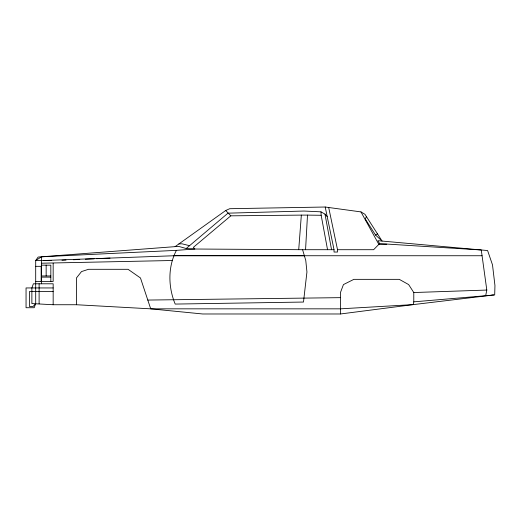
<?xml version="1.0" encoding="UTF-8"?>
<svg xmlns="http://www.w3.org/2000/svg" width="521" height="521" viewBox="0 0 521 521"><rect width="100%" height="100%" fill="white"/><g stroke="black" fill="none" stroke-linecap="round" stroke-linejoin="round"><path stroke-width="0.78" d="M305.566 249.709L307.494 215.108L321.164 215.284L327.546 249.709M298.722 249.683L301.34 215.108L307.494 215.108M340.447 313.981L340.447 292.535L343.456 284.577L353.883 279.347L399.281 279.347L408.646 284.577L413.785 292.535L413.785 301.848L413.342 304.603L340.447 313.981L202.669 313.981L150.706 308.836L76.444 304.739L53.162 304.739L31.872 303.58L31.872 287.944L33.37 283.789L53.162 283.789L53.162 304.739M301.34 215.108L230.816 215.831L193.408 247.312L194.847 249.018L176.404 250.36C167.762 266.928 168.133 287.025 175.193 304.075L303.489 302.05L306.941 271.982L305.781 260.507L302.597 249.709L194.847 249.018L186.212 248.517L178.586 246.374L38.137 257.055L35.695 260.507L35.695 303.58L34.197 307.729L26.05 307.729L26.05 287.944L53.162 287.944M485.676 295.72L486.809 290.054L481.274 249.976L379.594 243.607L373.609 249.709L337.523 249.709L328.692 207.495M366.4 216.554L365.306 219.022L375.569 235.088L382.095 241.06L364.96 214.307L360.962 211.91L325.208 207.019L229.709 208.706L225.717 210.504L175.102 246.641M35.695 303.58L33.031 306.569L29.541 306.569L29.541 291.434L53.162 291.434M186.212 248.517L227.977 213.167L304.088 211.038L320.969 211.839L324.993 214.118L327.175 216.515L334.033 249.709L334.033 252.034L337.523 252.034L337.523 249.709M375.569 235.088L377.484 233.864M176.404 250.36L41.517 256.801L35.695 260.507L51.625 260.507M491.694 295.205L413.342 304.603L340.447 308.836L150.706 308.836L140.468 277.967L128.062 269.305L88.479 269.305L81.504 271.584L76.444 277.967L76.444 304.739M413.785 301.848L494.696 294.951L494.95 285.534L492.501 264.863L487.597 250.542L377.914 240.689L379.594 243.607M61.973 260.253L66.037 260.064M73.35 259.738L79.772 259.445M85.346 259.197L94.112 258.8M96.502 258.69L110.055 258.084M178.892 243.932L181.959 243.802L189.553 245.684M43.849 260.507L176.404 255.655L304.375 255.739M413.785 292.535L486.809 290.054M41.517 263.216L172.132 260.507M386.758 244.232L378.839 244.382L360.962 211.91M147.795 300.063L340.447 297.654M302.597 249.709L334.033 249.709M174.138 255.739L482.068 255.739M41.517 265.163L50.83 265.163L50.83 281.464M35.695 266.329L41.159 266.329L41.159 281.464M41.517 275.961L50.83 275.961M41.517 277.126L50.83 277.126M35.695 281.464L53.162 281.464L53.162 263.216M492.006 294.951L493.745 294.951M230.816 215.831L225.717 210.504M325.208 207.019L327.175 216.515M324.993 214.118L331.551 249.709M320.969 211.839L321.164 215.284M46.154 265.163L46.154 275.961M41.517 256.801L41.517 283.789M39.114 283.789L39.114 303.808"/></g></svg>
